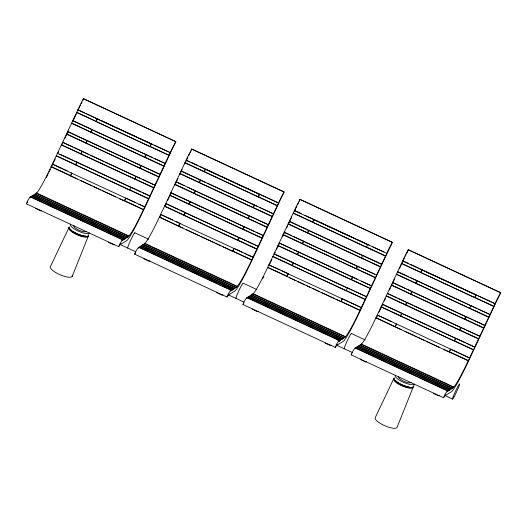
<?xml version="1.0" encoding="UTF-8"?>
<svg xmlns="http://www.w3.org/2000/svg" width="527" height="527" viewBox="0 0 527 527"><rect width="100%" height="100%" fill="white"/><g stroke="black" fill="none" stroke-linecap="round" stroke-linejoin="round"><path stroke-width="0.79" d="M168.805 151.967L170.28 152.652L77.798 109.945A21.567 1.653 -65.1 0 1 83.207 99.063L83.45 98.687L175.755 141.611L175.004 143.654A24.506 1.877 -65.1 0 0 171.163 151.328L145.432 206.288A37.226 2.859 -65.1 0 1 126.651 240.648L120.518 244.462L120.835 243.685L120.222 244.442A27.009 2.075 -65.1 0 0 118.746 246.702L26.35 203.797L27.661 200.794A21.396 1.64 -65.1 0 1 30.401 196.966L122.705 239.89L122.35 240.714L124.102 239.054L31.798 196.13L30.046 197.79L30.401 196.966M118.654 246.722L119.965 243.718A21.396 1.64 -65.1 0 1 122.705 239.89M267.505 197.862L278.559 203.007L186.077 160.3A21.567 1.653 -65.1 0 1 191.479 149.418L191.729 149.042L284.027 191.966L283.282 194.008A24.506 1.877 -65.1 0 0 279.442 201.683L253.711 256.642A37.226 2.859 -65.1 0 1 234.923 290.996L228.79 294.817L229.113 294.04L228.501 294.791A27.009 2.075 -65.1 0 0 227.025 297.05L134.629 254.146L135.94 251.148A21.396 1.64 -65.1 0 1 138.68 247.321L230.984 290.245L230.628 291.069L232.381 289.409L140.077 246.484L138.654 247.914M226.933 297.07L228.244 294.073A21.396 1.64 -65.1 0 1 230.984 290.245M301.167 213.521L294.534 210.438L289.257 221.485L381.561 264.409L386.838 253.362L294.356 210.655A21.567 1.653 -65.1 0 1 299.758 199.766L300.001 199.39L392.305 242.315L391.561 244.357A24.506 1.877 -65.1 0 0 387.72 252.031L361.99 306.991A37.226 2.859 -65.1 0 1 343.202 341.351L337.069 345.172L337.392 344.388L336.779 345.145A27.009 2.075 -65.1 0 0 335.304 347.405L242.907 304.501L244.218 301.497A21.396 1.64 -65.1 0 1 246.959 297.676L339.263 340.6L338.901 341.417L340.659 339.763L248.355 296.839L247.288 297.445L339.592 340.37M335.212 347.425L336.522 344.421A21.396 1.64 -65.1 0 1 339.263 340.6M492.903 302.682L495.116 303.71L402.635 261.003A21.567 1.653 -65.1 0 1 408.036 250.121L408.28 249.745L500.584 292.669L499.833 294.712A24.506 1.877 -65.1 0 0 495.999 302.386L470.268 357.346A37.226 2.859 -65.1 0 1 451.481 391.699L445.348 395.52L445.671 394.743L445.058 395.5A27.009 2.075 -65.1 0 0 443.582 397.76L351.186 354.855L352.497 351.852A21.396 1.64 -65.1 0 1 355.238 348.024L447.542 390.948L447.179 391.772L448.938 390.112L356.634 347.188L355.205 348.624M443.49 397.78L444.801 394.776A21.396 1.64 -65.1 0 1 447.542 390.948M83.45 98.687L82.699 100.729M191.729 149.042L191.367 150.235M300.001 199.39L299.257 201.433M408.28 249.745L407.918 250.938M72.14 276.53L88.174 236.471M413.01 387.529L396.969 427.588A11.969 3.478 23.6 0 1 383.88 425.348A11.969 3.478 23.6 0 1 375.323 417.522L393.794 378.59A10.626 3.09 23.6 0 0 403.096 386.284A10.626 3.09 23.6 0 0 413.115 386.403M31.798 196.13L31.442 196.953L33.241 195.207L125.545 238.132L125.189 238.948L127 237.15L34.696 194.226L33.241 195.734M34.67 194.806L36.172 193.231L128.476 236.155L128.114 236.972L128.812 235.905A31.047 2.385 -65.1 0 0 143.37 209.726L149.892 196.018L142.521 192.592M36.146 193.798L36.508 192.981A31.047 2.385 -65.1 0 0 51.066 166.802L52.469 163.983L67.212 170.84M124.102 239.054L123.746 239.877L125.545 238.132M127 237.15L126.645 237.967L128.476 236.155M138.324 248.145L138.68 247.321M140.096 246.979L141.519 245.562L233.823 288.486L233.461 289.303L235.279 287.498L142.975 244.574L141.875 245.272L234.179 288.197M141.519 245.562L141.164 246.379L141.519 246.089M142.975 244.574L142.619 245.398L144.451 243.579L236.755 286.504L236.392 287.327L237.084 286.253A31.047 2.385 -65.1 0 0 251.649 260.081L253.052 257.262L244.205 253.144M144.088 244.403L144.451 243.579M144.424 244.153L144.787 243.329A31.047 2.385 -65.1 0 0 159.345 217.157L160.748 214.337L172.54 219.818M232.381 289.409L232.025 290.225L233.823 288.486M235.279 287.498L234.923 288.322L236.755 286.504M246.959 297.676L246.603 298.493L246.926 298.269M248 297.656L248.355 296.839M248.375 297.333L249.798 295.91L342.102 338.835L341.74 339.658L343.558 337.853L251.254 294.929L249.798 296.444M251.227 295.509L252.729 293.934L345.027 336.858L344.671 337.675L345.363 336.608A31.047 2.385 -65.1 0 0 359.928 310.429L366.449 296.721L348.024 288.15M252.703 294.507L253.059 293.684A31.047 2.385 -65.1 0 0 267.624 267.512L274.145 253.797L292.571 262.367M340.659 339.763L340.304 340.58L342.102 338.835M343.558 337.853L343.202 338.67L345.027 336.858M356.634 347.188L356.278 348.011L358.077 346.265L450.381 389.189L450.018 390.006L451.837 388.208L359.533 345.284L357.714 347.082L358.077 346.265M359.177 346.101L359.533 345.284M359.506 345.864L361.002 344.289L453.306 387.213L452.95 388.03L453.642 386.963A31.047 2.385 -65.1 0 0 468.207 360.784L469.61 357.965L460.763 353.848M360.646 345.106L361.002 344.289M360.982 344.856L361.338 344.039A31.047 2.385 -65.1 0 0 375.903 317.86L377.306 315.041L469.61 357.965M448.938 390.112L448.576 390.935L450.381 389.189M451.837 388.208L451.474 389.025L453.306 387.213M149.892 196.018L57.41 153.311L62.673 142.283L154.971 185.208L142.442 179.378M135.795 177.098L134.932 178.936L80.954 153.838L81.837 151.19L74.465 147.764M134.932 178.936L135.808 176.295L140.966 178.693M149.714 196.235L154.971 185.208M169.799 195.089L170.946 192.632L244.357 226.834L243.204 229.291L169.799 195.089L165.689 203.666L258.171 246.372L247.855 241.57M188.969 204.002L190.115 201.545M243.204 229.291L244.087 226.643L244.357 226.834M257.993 246.59L263.25 235.556L255.878 232.13M366.449 296.721L273.968 254.014L279.224 242.987L371.528 285.911L361.212 281.108M352.352 277.801L351.483 279.639L297.511 254.541L298.387 251.899L293.229 249.502M351.483 279.639L352.365 276.998L357.523 279.396M366.272 296.938L371.528 285.911M469.432 358.182L474.728 347.076L382.246 304.369L387.503 293.341L397.088 297.795M460.051 329.382L460.644 327.353L459.761 329.994L405.52 304.705L406.666 302.248L412.852 305.192M474.55 347.293L479.807 336.266L466.54 330.093M62.496 142.501L67.752 131.473L141.137 165.722M150.472 169.938L160.056 174.397L67.575 131.691L72.878 120.564L91.303 129.135M139.26 167.797L86.026 143.041L86.915 140.38M91.118 132.191L92.041 129.477L91.118 132.191L145.096 157.29L146.019 154.576L152.652 157.659M77.245 179.009L70.592 175.919L71.817 173.297M140.893 165.485L139.76 167.902L158.923 176.815L160.056 174.397M124.873 200.365L125.788 198.402M159.879 174.615L165.182 163.489L154.128 158.35M263.25 235.556L170.768 192.849L176.031 181.822L268.335 224.746L255.806 218.922M175.853 182.039L181.156 170.919L190.003 175.03M249.126 216.683L248.276 218.494L194.305 193.396L195.194 190.734L187.823 187.309M252.637 207.295L199.397 182.54L200.319 179.832L191.472 175.715M248.276 218.494L249.166 215.833L254.33 218.237M254.297 204.931L253.118 207.447L272.281 216.36L273.46 213.843L180.978 171.137L186.255 160.083L189.937 161.796M232.848 251.366L233.764 249.409M263.072 235.773L268.335 224.746M279.046 243.204L284.31 232.176L291.681 235.602M371.351 286.128L376.614 275.101L284.132 232.394L289.257 221.485M355.817 268.5L302.577 243.744L303.473 241.089L293.15 236.287M307.676 232.894L308.598 230.18L307.676 232.894L361.654 257.993L362.576 255.279L381.739 264.192L376.436 275.318M341.43 301.069L342.168 298.697L341.127 301.721L335.949 299.316M479.807 336.266L387.325 293.559L392.582 282.531L484.886 325.455L474.57 320.653M392.411 282.749L397.714 271.622L408.768 276.761M465.684 317.386L464.834 319.197L410.856 294.099L411.752 291.438L406.587 289.04M469.188 308.005L415.955 283.243L416.877 280.535L410.243 277.452M464.834 319.197L465.723 316.543L473.094 319.968M470.848 305.634L469.676 308.157L488.839 317.063L490.018 314.547L478.22 309.059M449.399 352.076L450.315 350.112M479.629 336.483L484.886 325.455M144.773 206.907L52.292 164.2L57.41 153.311M165.182 163.489L72.7 120.782L77.976 109.728L84.61 112.818M55.203 158.95L53.128 163.363A37.226 2.859 -65.1 0 1 51.429 167.026M57.963 153.067L58.655 151.598M62.114 144.24L63.148 142.033M64.874 138.357L68.326 130.999M73.167 120.703L76.277 114.082M78.003 110.406L78.866 108.404A24.506 1.877 -65.1 0 1 80.427 105.196M76.758 162.006L130.959 187.395L130.729 187.105L129.734 189.99L75.763 164.892L76.758 162.006L74.544 160.979M151.025 144.668L150.129 146.578L96.151 121.473L97.139 118.641L86.085 113.503M75.763 164.892L76.982 162.296M80.954 153.838L82.107 151.381L88.76 154.477M86.026 143.041L87.159 140.623M96.151 121.473L97.35 118.931L151.321 144.029M150.129 146.578L151.117 143.739L152.593 144.431M139.998 168.139L140.854 166.328M145.393 156.657L146.019 154.576M165.004 163.706L170.28 152.652M253.052 257.262L160.57 214.555L165.867 203.448L178.396 209.272M164.859 206.36L165.9 204.153M167.626 200.477L171.077 193.119M174.878 185.03L177.988 178.409M179.714 174.733L182.131 169.589M184.898 163.699L186.973 159.286M237.275 239.996L184.042 215.24L185.03 212.355L179.872 209.957M266.03 197.177L259.396 194.094L258.408 196.927L204.226 171.545L205.418 168.996L219.469 175.531M184.042 215.24L185.26 212.644L239.232 237.749M189.233 204.186L190.385 201.736M194.305 193.396L195.438 190.978L248.672 215.734M199.397 182.54L200.583 180.023L205.754 182.434M204.43 171.828L205.418 168.996M238.013 240.345L238.929 238.395M253.375 207.638L254.258 205.754M258.704 196.294L259.396 194.094M252.874 257.479L258.171 246.372M273.282 214.061L278.559 203.007M269.686 264.067L271.754 259.653M274.521 253.77L275.213 252.301M276.596 249.357L279.705 242.736M282.465 236.854L284.883 231.709M286.609 228.026L287.65 225.819M288.341 224.35L291.793 216.999M294.56 211.11L295.416 209.107A24.506 1.877 -65.1 0 1 296.984 205.899M292.32 265.595L293.308 262.709L292.32 265.595L346.292 290.693L347.286 287.808L347.51 288.098L294.277 263.342M365.942 246.939L312.709 222.183L313.697 219.344M297.511 254.541L298.664 252.084L307.537 256.214M302.577 243.744L303.473 241.089M312.709 222.183L313.908 219.634L367.879 244.732M367.675 244.449L366.476 246.998L385.639 255.911M356.838 268.243L357.444 266.188L356.318 268.612L375.481 277.518M377.128 315.258L382.424 304.151L397.167 311.009M490.018 314.547L397.536 271.84L402.812 260.786L408.708 263.533M378.999 312.215L382.45 304.856M384.183 301.18L385.56 298.242M389.361 290.146L390.402 287.94M391.087 286.471L394.545 279.119M399.38 268.823L403.524 259.995M453.833 340.706L400.592 315.95L401.587 313.064L398.643 311.694M474.959 297.636L420.987 272.531L421.975 269.699L423.451 270.391M400.592 315.95L401.818 313.354L455.789 338.453M405.79 304.896L406.943 302.439M410.856 294.099L411.995 291.681L465.967 316.78M415.955 283.243L416.877 280.535M420.987 272.531L421.975 269.699M463.378 288.954L475.947 294.797L474.755 297.347L493.918 306.259L495.116 303.71M454.873 340.396L455.486 339.098M475.262 296.997L475.947 294.797M70.592 175.919L71.639 172.896M154.8 185.425L158.923 176.815M178.686 225.852L179.911 223.244L178.87 226.267L159.523 216.94M268.157 224.963L272.281 216.36M288.19 273.599L287.149 276.622L288.19 273.599L281.556 270.516M395.243 326.556L396.469 323.953L395.428 326.977L376.08 317.643M484.708 325.673L488.839 317.063M489.84 314.764L493.918 306.259M175.755 141.611L175.504 141.987A21.567 1.653 -65.1 0 0 170.102 152.87M284.027 191.966L283.783 192.342A21.567 1.653 -65.1 0 0 278.381 203.224M392.305 242.315L392.062 242.69A21.567 1.653 -65.1 0 0 386.66 253.579M500.584 292.669L500.34 293.045A21.567 1.653 -65.1 0 0 494.939 303.927M361.331 307.61L268.849 264.903L280.081 269.831M41.673 210.517L40.968 210.952L35.612 208.461M114.53 244.396L113.825 244.831L108.47 242.341M149.951 260.865L149.246 261.306L143.891 258.816M217.453 292.254L216.749 292.696L222.104 295.186L222.809 294.745M258.23 311.22L257.525 311.661L252.169 309.165M331.088 345.099L330.383 345.541L325.027 343.051M361.153 359.078L360.448 359.519L365.804 362.009L366.509 361.568M439.366 395.454L438.662 395.889L433.306 393.399M26.35 203.797L26.442 203.778A27.009 2.075 -65.1 0 1 27.081 202.757M134.629 254.146L134.721 254.133A27.009 2.075 -65.1 0 1 135.05 253.599M242.907 304.501L243 304.481A27.009 2.075 -65.1 0 1 243.639 303.46M351.186 354.855L351.278 354.836A27.009 2.075 -65.1 0 1 351.917 353.815M83.51 98.72L175.814 141.644M191.788 149.075L284.093 191.999M300.067 199.423L392.371 242.348M408.346 249.778L500.65 292.702M97.877 118.983L99.359 119.675M100.835 120.36L114.148 126.552M115.624 127.238L137.81 137.554M139.286 138.239L150.379 143.397M154.062 145.116L167.329 151.282M191.413 162.481L198.047 165.564M199.522 166.255L204.68 168.653M220.945 176.216L234.258 182.401M235.734 183.093L249.04 189.279M250.523 189.97L257.914 193.409M304.85 215.233L318.13 221.412M319.612 222.098L354.361 238.257M358.057 239.976L369.144 245.134M372.833 246.847L383.887 251.985M410.184 264.218L421.238 269.356M424.933 271.076L438.24 277.261M439.722 277.953L453.029 284.139M454.505 284.83L461.902 288.269M478.16 295.825L491.427 301.997M205.629 169.279L259.6 194.384M422.18 269.989L476.158 295.087M76.784 112.277L95.947 121.19M149.918 146.289L169.081 155.201M185.056 162.632L204.226 171.545M258.197 196.643L277.36 205.556M293.335 212.987L312.498 221.9M401.614 263.335L420.777 272.248M76.606 112.495L168.91 155.419M184.885 162.85L277.182 205.774M293.157 213.204L385.461 256.129M401.436 263.553L493.74 306.477M93.042 130.017L138.884 151.335M140.36 152.02L145.538 154.431M207.236 183.119L257.98 206.643M259.455 207.328L272.722 213.501M290.173 221.61L307.86 229.838M309.599 230.721L362.095 255.134M417.134 280.733L471.112 305.831M471.586 305.976L476.751 308.374M71.705 123.087L90.868 131.994M144.839 157.099L164.009 166.012M179.977 173.436L199.147 182.349M288.256 223.791L307.425 232.703M361.397 257.802L380.56 266.715M396.535 274.139L415.698 283.052M71.527 123.305L163.831 166.229M179.806 173.653L272.103 216.577M288.078 224.008L380.382 266.932M396.357 274.363L488.661 317.287M141.631 165.827L148.996 169.253M176.769 182.164L184.14 185.596M358.182 266.53L359.658 267.215M361.133 267.9L374.401 274.073M393.32 282.874L405.118 288.355M303.717 241.326L357.688 266.425M66.619 133.891L85.782 142.804M174.898 184.246L194.061 193.159M248.039 218.257L267.202 227.17M283.177 234.594L302.34 243.507M391.456 284.949L410.619 293.862M464.59 318.96L483.76 327.873M66.442 134.108L158.746 177.032M174.72 184.463L267.024 227.387M282.999 234.818L375.303 277.742M391.278 285.166L483.582 328.09M63.405 142.626L72.989 147.079M244.824 226.985L254.409 231.445M279.962 243.329L291.754 248.81M398.557 298.48L405.928 301.905M461.382 327.695L465.064 329.408M90.242 155.162L103.549 161.354M105.025 162.039L135.34 176.137M309.013 256.899L352.635 277.189M414.334 305.877L427.641 312.07M429.123 312.755L460.914 327.537M61.527 144.741L80.69 153.653M134.662 178.752L153.825 187.665M242.94 229.1L262.103 238.013M278.078 245.444L297.241 254.357M351.219 279.455L370.382 288.368M386.357 295.799L405.52 304.705M459.498 329.81L478.661 338.723M61.349 144.958L153.653 187.882M169.628 195.306L261.926 238.23M277.9 245.661L370.204 288.585M386.179 296.016L478.483 338.94M59.801 154.121L73.069 160.294M131.467 187.447L141.052 191.907M246.379 240.885L239.008 237.46L237.789 240.055L256.952 248.968M465.143 342.616L455.565 338.163L454.346 340.765L473.509 349.671M466.619 343.308L473.99 346.733M56.369 155.689L75.539 164.602M129.51 189.707L148.673 198.613M164.648 206.044L183.818 214.957M272.927 256.399L292.09 265.312M346.068 290.41L365.231 299.323M381.205 306.747L400.368 315.66M56.198 155.913L148.495 198.837M164.47 206.261L256.774 249.185M272.749 256.616L365.053 299.54M381.028 306.971L473.332 349.888M135.195 202.447L125.61 197.994L124.385 200.596L143.548 209.509M138.878 204.166L144.036 206.564M176.229 221.531L179.173 222.901M242.736 252.459L233.889 248.349L232.664 250.951L251.827 259.864M342.168 298.697L348.064 301.444M349.539 302.129L360.593 307.267M378.043 315.383L391.311 321.549M459.287 353.162L450.447 349.052L449.215 351.654L468.384 360.567M51.244 166.585L70.407 175.498M267.802 267.288L286.965 276.201M340.943 301.306L360.106 310.212M51.066 166.802L143.37 209.726M159.345 217.157L251.649 260.081M267.624 267.512L359.928 310.429M375.903 317.86L468.207 360.784M80.947 180.728L92.034 185.886M93.516 186.578L100.907 190.016M102.39 190.702L115.696 196.887M119.392 198.607L123.832 200.675M179.608 226.61L182.566 227.987M186.262 229.706L199.575 235.898M201.05 236.583L214.364 242.776M215.839 243.461L221.017 245.865M222.493 246.557L232.104 251.023M289.369 277.65L296.022 280.746M297.498 281.438L304.896 284.876M306.371 285.562L310.811 287.623M312.287 288.315L319.685 291.747M321.16 292.439L334.467 298.625M396.166 327.32L401.343 329.724M405.039 331.443L416.132 336.601M417.608 337.287L424.999 340.725M426.481 341.417L439.788 347.603M443.484 349.322L448.661 351.733M134.793 232.796L148.621 239.225M256.899 289.573L243.072 283.144A8.412 0.646 -65.1 0 0 240.246 287.847A8.412 0.646 -65.1 0 0 236.557 296.167L236.142 297.38A8.412 0.646 -65.1 0 0 236.327 298.15M351.351 333.499L365.178 339.928M36.508 192.981L128.812 235.905M144.787 243.329L237.084 286.253M253.059 293.684L345.363 336.608M361.338 344.039L453.642 386.963M35.032 193.989L127.336 236.913M143.311 244.337L235.615 287.261M251.583 294.692L343.887 337.616M359.862 345.047L452.166 387.971M33.596 194.918L125.9 237.842M250.154 295.621L342.458 338.545M358.432 345.976L450.737 388.9M145.939 248.145L148.153 249.172M228.659 286.616L230.872 287.643M232.348 288.328L233.823 289.013M32.18 195.807L124.484 238.731M140.459 246.162L232.763 289.086M248.731 296.51L341.035 339.434M357.01 346.865L449.314 389.789M48.774 204.509L50.249 205.194M116.75 236.122L118.226 236.807M145.992 249.719L148.206 250.753M154.101 253.494L155.577 254.179M213.975 281.332L216.189 282.36M222.084 285.107L223.553 285.792M228.718 288.19L232.4 289.903M250.588 298.361L253.533 299.731M265.331 305.219L266.8 305.904M333.308 336.832L336.259 338.202M372.872 355.224L374.341 355.909M447.482 389.921L448.958 390.606M30.731 196.742L123.035 239.666M139.009 247.097L231.313 290.021M355.567 347.8L447.871 390.724M121.203 239.805L122.679 240.49M337.761 340.508L339.23 341.193M119.563 244.251L135.749 251.781M228.586 294.949L244.027 302.129M336.121 344.954L352.306 352.484M444.399 395.309L452.581 399.117M344.605 348.505A8.412 0.646 -65.1 0 1 344.421 347.734L344.836 346.516A8.412 0.646 -65.1 0 1 348.979 337.306A8.412 0.646 -65.1 0 1 351.417 333.762M187.138 158.759A24.506 1.877 -65.1 0 1 187.928 157.138M188.706 155.551A24.506 1.877 -65.1 0 1 189.476 154.003M190.234 152.514A24.506 1.877 -65.1 0 1 190.978 151.084M161.071 214.449A37.226 2.859 -65.1 0 1 159.707 217.374M135.36 253.112A27.009 2.075 -65.1 0 1 135.656 252.657M89.695 232.993A10.626 3.09 23.6 0 1 78.075 231.01A10.626 3.09 23.6 0 1 70.48 224.061M87.594 236.195A9.98 2.898 23.6 0 1 76.678 234.331A9.98 2.898 23.6 0 1 69.544 227.802M85.763 236.063A9.98 2.898 23.6 0 1 81.764 235.378M81.118 235.187A9.98 2.898 23.6 0 1 77.66 233.896M77.001 233.593A9.98 2.898 23.6 0 1 72.739 231.182M70.914 229.7A9.98 2.898 23.6 0 1 70.131 228.797M72.258 275.265A11.969 3.478 23.6 0 1 60.967 275.127A11.969 3.478 23.6 0 1 50.487 266.464L68.965 227.532A10.626 3.09 23.6 0 0 78.266 235.226A10.626 3.09 23.6 0 0 88.286 235.345M86.303 231.412A6.871 1.996 23.6 0 1 78.786 230.128A6.871 1.996 23.6 0 1 73.879 225.635M88.602 234.607A10.626 3.09 23.6 0 1 78.582 234.489A10.626 3.09 23.6 0 1 69.281 226.794M81.198 103.654A24.506 1.877 -65.1 0 1 81.955 102.159M50.394 169.2A37.226 2.859 -65.1 0 1 49.018 172.079M48.326 173.495A37.226 2.859 -65.1 0 1 46.277 177.625M27.378 202.302A27.009 2.075 -65.1 0 1 27.661 201.887M127.745 248.059A8.412 0.646 -65.1 0 1 127.863 247.031L128.278 245.813A8.412 0.646 -65.1 0 1 132.422 236.597A8.412 0.646 -65.1 0 1 134.859 233.059M297.755 204.357A24.506 1.877 -65.1 0 1 298.513 202.869M263.856 276.286A37.226 2.859 -65.1 0 1 262.499 278.994M395.316 375.119A10.626 3.09 23.6 0 0 402.905 382.068A10.626 3.09 23.6 0 0 414.525 384.051L413.333 386.792A10.626 3.09 23.6 0 1 401.712 384.802A10.626 3.09 23.6 0 1 394.117 377.852M412.424 387.253A9.98 2.898 23.6 0 1 401.508 385.389A9.98 2.898 23.6 0 1 394.38 378.86M409.176 387.002A9.98 2.898 23.6 0 1 407.476 386.666M406.6 386.436A9.98 2.898 23.6 0 1 395.303 380.283M411.132 382.47A6.871 1.996 23.6 0 1 403.623 381.186A6.871 1.996 23.6 0 1 398.715 376.693M403.695 259.462A24.506 1.877 -65.1 0 1 404.479 257.841M405.263 256.254A24.506 1.877 -65.1 0 1 406.034 254.712M406.791 253.217A24.506 1.877 -65.1 0 1 407.536 251.787M377.628 315.153A37.226 2.859 -65.1 0 1 376.258 318.084M453.115 396.871L452.7 398.083A8.412 0.646 -65.1 0 0 454.953 395.309L458.477 387.674A8.412 0.646 -65.1 0 0 458.47 385.421A8.412 0.646 -65.1 0 0 453.115 396.871"/></g></svg>
